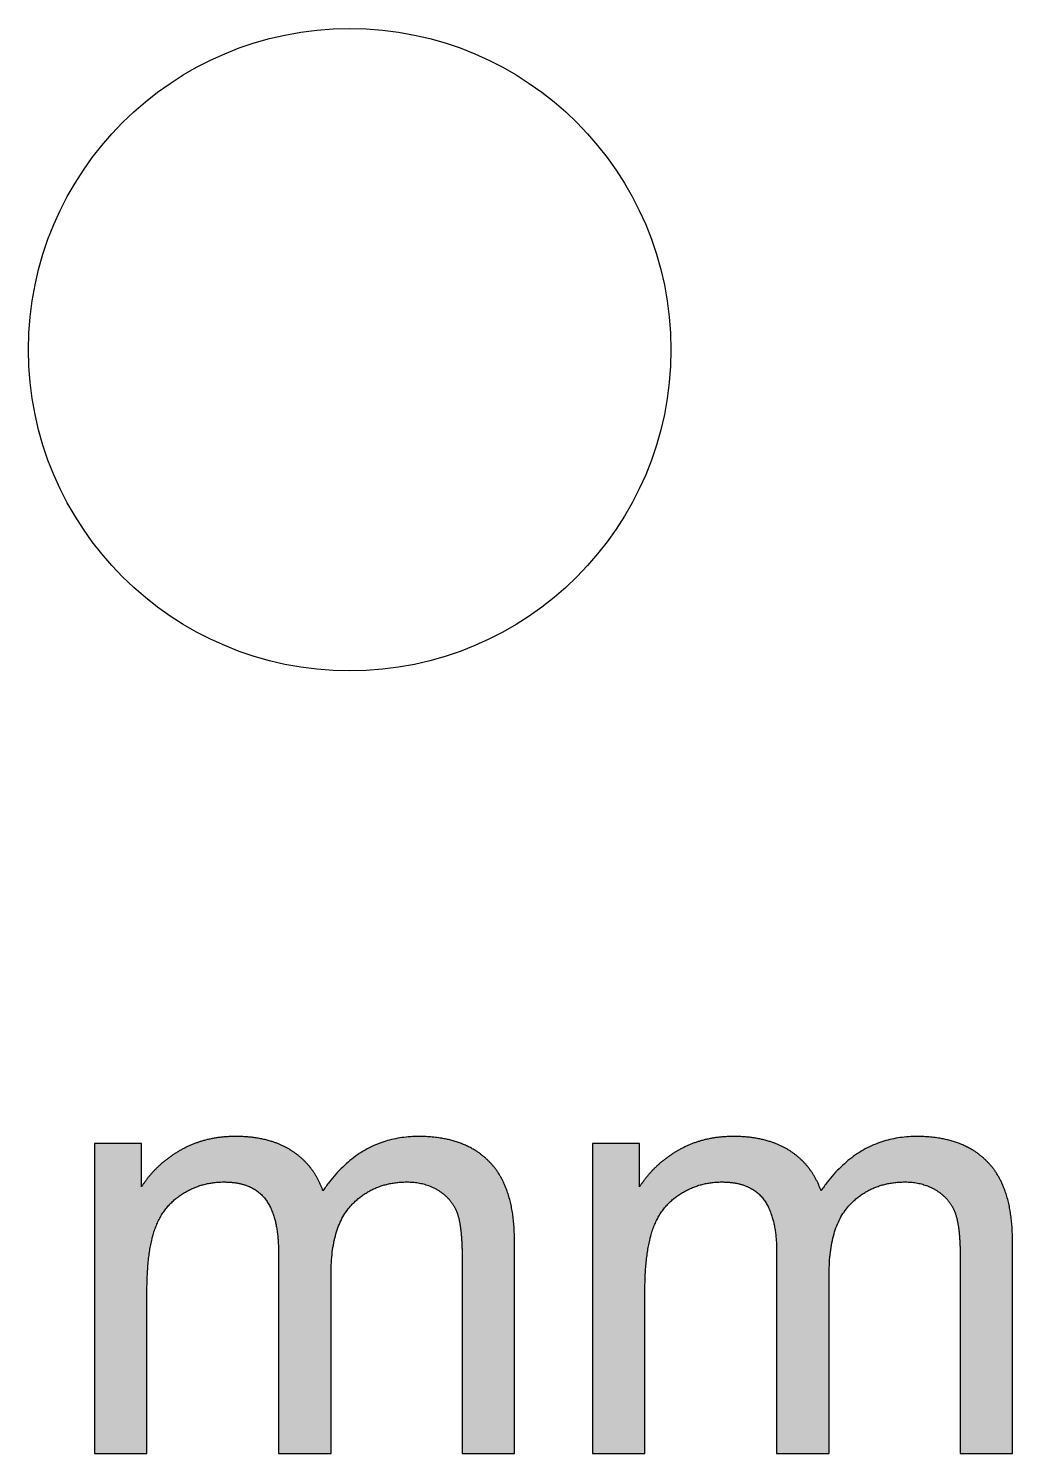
# Model space of a CAD drawing. Header units: millimetres. Extents: x 0 to 277, y 0 to 190.
# Drawn here: x 204 to 213.19, y 94.69 to 108 of the extents above; entities that cross this region are included whole.
import ezdxf

# ---------------------------------------------------------------- set-up
doc = ezdxf.new("R2010")
doc.units = ezdxf.units.MM
doc.header["$MEASUREMENT"] = 0
doc.layers.get('0').update_dxf_attribs({"color": 18, "true_color": 0x000000})

msp = doc.modelspace()

# ---------------------------------------------------------------- hatches: boundary and pattern name
for points in [[(205.054, 97.179), (205.054, 97.585), (204.615, 97.585), (204.615, 94.69), (205.106, 94.69), (205.106, 96.192), (205.107, 96.288), (205.111, 96.378), (205.117, 96.463), (205.121, 96.503), (205.125, 96.541), (205.131, 96.578), (205.137, 96.614), (205.143, 96.648), (205.15, 96.681), (205.158, 96.712), (205.166, 96.742), (205.175, 96.77), (205.18, 96.784), (205.185, 96.797), (205.19, 96.81), (205.195, 96.823), (205.2, 96.836), (205.206, 96.848), (205.212, 96.861), (205.218, 96.873), (205.224, 96.884), (205.23, 96.896), (205.237, 96.908), (205.244, 96.919), (205.251, 96.93), (205.258, 96.941), (205.265, 96.951), (205.272, 96.962), (205.28, 96.972), (205.288, 96.982), (205.296, 96.992), (205.304, 97.002), (205.313, 97.011), (205.321, 97.02), (205.33, 97.03), (205.339, 97.038), (205.348, 97.047), (205.358, 97.056), (205.367, 97.064), (205.377, 97.072), (205.387, 97.08), (205.397, 97.088), (205.408, 97.095), (205.418, 97.102), (205.429, 97.11), (205.44, 97.116), (205.462, 97.13), (205.484, 97.142), (205.507, 97.154), (205.53, 97.164), (205.541, 97.169), (205.553, 97.174), (205.564, 97.179), (205.576, 97.183), (205.588, 97.187), (205.6, 97.191), (205.611, 97.195), (205.623, 97.198), (205.635, 97.202), (205.647, 97.205), (205.66, 97.208), (205.672, 97.21), (205.684, 97.213), (205.696, 97.215), (205.709, 97.217), (205.721, 97.219), (205.746, 97.222), (205.771, 97.224), (205.797, 97.225), (205.823, 97.226), (205.84, 97.225), (205.856, 97.225), (205.873, 97.224), (205.889, 97.223), (205.904, 97.222), (205.92, 97.22), (205.935, 97.218), (205.95, 97.215), (205.964, 97.213), (205.978, 97.21), (205.992, 97.206), (206.006, 97.203), (206.019, 97.199), (206.032, 97.194), (206.045, 97.19), (206.057, 97.185), (206.069, 97.179), (206.081, 97.174), (206.093, 97.168), (206.104, 97.162), (206.115, 97.155), (206.126, 97.148), (206.136, 97.141), (206.146, 97.134), (206.156, 97.126), (206.16, 97.122), (206.165, 97.118), (206.17, 97.113), (206.174, 97.109), (206.179, 97.105), (206.183, 97.1), (206.187, 97.096), (206.192, 97.091), (206.2, 97.082), (206.208, 97.072), (206.215, 97.062), (206.223, 97.052), (206.23, 97.041), (206.237, 97.03), (206.244, 97.018), (206.25, 97.007), (206.256, 96.995), (206.262, 96.983), (206.268, 96.97), (206.273, 96.957), (206.279, 96.944), (206.284, 96.93), (206.289, 96.916), (206.293, 96.902), (206.297, 96.887), (206.302, 96.873), (206.305, 96.857), (206.309, 96.842), (206.312, 96.826), (206.319, 96.794), (206.324, 96.76), (206.328, 96.725), (206.331, 96.688), (206.334, 96.65), (206.335, 96.611), (206.335, 96.571), (206.335, 94.69), (206.826, 94.69), (206.826, 96.372), (206.827, 96.427), (206.829, 96.48), (206.833, 96.531), (206.836, 96.556), (206.839, 96.58), (206.842, 96.604), (206.846, 96.628), (206.85, 96.651), (206.855, 96.673), (206.859, 96.695), (206.865, 96.717), (206.871, 96.738), (206.877, 96.758), (206.883, 96.778), (206.89, 96.798), (206.897, 96.817), (206.905, 96.836), (206.913, 96.854), (206.922, 96.872), (206.93, 96.889), (206.94, 96.906), (206.949, 96.922), (206.959, 96.938), (206.97, 96.953), (206.981, 96.968), (206.992, 96.982), (207.004, 96.996), (207.016, 97.009), (207.028, 97.022), (207.041, 97.035), (207.054, 97.047), (207.067, 97.059), (207.08, 97.07), (207.094, 97.081), (207.107, 97.091), (207.121, 97.102), (207.135, 97.111), (207.15, 97.121), (207.164, 97.13), (207.179, 97.138), (207.194, 97.146), (207.209, 97.154), (207.224, 97.161), (207.24, 97.168), (207.256, 97.175), (207.272, 97.181), (207.288, 97.187), (207.304, 97.192), (207.321, 97.197), (207.337, 97.202), (207.354, 97.206), (207.372, 97.209), (207.389, 97.213), (207.406, 97.216), (207.424, 97.218), (207.442, 97.221), (207.46, 97.222), (207.479, 97.224), (207.497, 97.225), (207.516, 97.225), (207.535, 97.226), (207.556, 97.225), (207.577, 97.224), (207.597, 97.223), (207.617, 97.221), (207.637, 97.218), (207.656, 97.214), (207.665, 97.212), (207.675, 97.21), (207.684, 97.208), (207.693, 97.206), (207.702, 97.203), (207.711, 97.201), (207.72, 97.198), (207.729, 97.195), (207.738, 97.191), (207.747, 97.188), (207.756, 97.185), (207.764, 97.181), (207.773, 97.177), (207.781, 97.173), (207.789, 97.169), (207.798, 97.165), (207.806, 97.161), (207.814, 97.156), (207.822, 97.151), (207.83, 97.146), (207.837, 97.141), (207.845, 97.136), (207.852, 97.131), (207.86, 97.126), (207.867, 97.121), (207.874, 97.115), (207.881, 97.109), (207.887, 97.104), (207.894, 97.098), (207.9, 97.092), (207.907, 97.086), (207.913, 97.08), (207.919, 97.074), (207.924, 97.068), (207.93, 97.061), (207.936, 97.055), (207.941, 97.048), (207.946, 97.042), (207.951, 97.035), (207.956, 97.028), (207.961, 97.021), (207.965, 97.014), (207.97, 97.007), (207.974, 96.999), (207.978, 96.992), (207.982, 96.985), (207.986, 96.977), (207.99, 96.969), (207.993, 96.962), (207.996, 96.954), (208, 96.946), (208.003, 96.938), (208.006, 96.93), (208.009, 96.921), (208.011, 96.912), (208.014, 96.903), (208.019, 96.883), (208.024, 96.863), (208.028, 96.841), (208.032, 96.818), (208.035, 96.793), (208.039, 96.767), (208.041, 96.74), (208.044, 96.712), (208.047, 96.651), (208.05, 96.585), (208.05, 96.514), (208.05, 94.69), (208.539, 94.69), (208.539, 96.677), (208.538, 96.738), (208.535, 96.798), (208.53, 96.855), (208.527, 96.882), (208.524, 96.909), (208.52, 96.936), (208.516, 96.962), (208.511, 96.988), (208.506, 97.013), (208.5, 97.038), (208.494, 97.062), (208.488, 97.086), (208.481, 97.109), (208.473, 97.132), (208.465, 97.154), (208.457, 97.176), (208.448, 97.197), (208.439, 97.218), (208.429, 97.238), (208.419, 97.258), (208.408, 97.277), (208.397, 97.296), (208.386, 97.314), (208.374, 97.331), (208.361, 97.349), (208.348, 97.365), (208.335, 97.381), (208.321, 97.397), (208.307, 97.412), (208.292, 97.427), (208.277, 97.441), (208.262, 97.455), (208.246, 97.468), (208.229, 97.481), (208.213, 97.493), (208.196, 97.505), (208.178, 97.517), (208.161, 97.528), (208.142, 97.538), (208.124, 97.548), (208.105, 97.558), (208.086, 97.567), (208.066, 97.575), (208.046, 97.584), (208.025, 97.591), (208.004, 97.598), (207.983, 97.605), (207.961, 97.612), (207.939, 97.617), (207.917, 97.623), (207.894, 97.628), (207.871, 97.632), (207.847, 97.636), (207.823, 97.639), (207.799, 97.642), (207.774, 97.645), (207.749, 97.647), (207.723, 97.649), (207.697, 97.65), (207.671, 97.651), (207.644, 97.651), (207.61, 97.65), (207.576, 97.649), (207.543, 97.646), (207.51, 97.643), (207.477, 97.639), (207.445, 97.633), (207.413, 97.627), (207.382, 97.619), (207.351, 97.611), (207.32, 97.601), (207.29, 97.591), (207.26, 97.58), (207.231, 97.567), (207.202, 97.554), (207.173, 97.539), (207.145, 97.524), (207.117, 97.508), (207.09, 97.49), (207.063, 97.472), (207.037, 97.453), (207.011, 97.432), (206.985, 97.411), (206.959, 97.389), (206.935, 97.366), (206.91, 97.341), (206.886, 97.316), (206.862, 97.29), (206.839, 97.263), (206.816, 97.234), (206.794, 97.205), (206.772, 97.175), (206.75, 97.144), (206.744, 97.159), (206.739, 97.173), (206.733, 97.188), (206.727, 97.202), (206.72, 97.216), (206.714, 97.23), (206.707, 97.244), (206.7, 97.257), (206.693, 97.27), (206.685, 97.283), (206.677, 97.296), (206.669, 97.309), (206.661, 97.321), (206.653, 97.333), (206.644, 97.345), (206.635, 97.357), (206.626, 97.369), (206.616, 97.38), (206.607, 97.391), (206.597, 97.402), (206.587, 97.413), (206.576, 97.423), (206.566, 97.434), (206.555, 97.444), (206.544, 97.454), (206.532, 97.463), (206.521, 97.473), (206.509, 97.482), (206.497, 97.491), (206.485, 97.5), (206.472, 97.509), (206.459, 97.517), (206.446, 97.525), (206.433, 97.533), (206.42, 97.541), (206.406, 97.549), (206.392, 97.556), (206.378, 97.563), (206.364, 97.569), (206.349, 97.576), (206.334, 97.582), (206.319, 97.588), (206.304, 97.593), (206.289, 97.599), (206.273, 97.604), (206.257, 97.609), (206.241, 97.613), (206.225, 97.617), (206.208, 97.622), (206.191, 97.625), (206.157, 97.632), (206.122, 97.638), (206.085, 97.643), (206.048, 97.646), (206.01, 97.649), (205.972, 97.65), (205.932, 97.651), (205.896, 97.65), (205.861, 97.649), (205.826, 97.646), (205.791, 97.643), (205.757, 97.638), (205.724, 97.633), (205.691, 97.626), (205.658, 97.619), (205.627, 97.61), (205.595, 97.6), (205.564, 97.59), (205.534, 97.578), (205.504, 97.565), (205.474, 97.552), (205.445, 97.537), (205.417, 97.521), (205.389, 97.505), (205.361, 97.488), (205.335, 97.47), (205.309, 97.451), (205.284, 97.432), (205.259, 97.413), (205.236, 97.392), (205.213, 97.371), (205.19, 97.349), (205.169, 97.327), (205.148, 97.304), (205.128, 97.28), (205.108, 97.256), (205.089, 97.231), (205.071, 97.205)], [(209.706, 97.179), (209.706, 97.585), (209.267, 97.585), (209.267, 94.69), (209.757, 94.69), (209.757, 96.192), (209.759, 96.288), (209.762, 96.378), (209.768, 96.463), (209.772, 96.503), (209.777, 96.541), (209.782, 96.578), (209.788, 96.614), (209.795, 96.648), (209.802, 96.681), (209.81, 96.712), (209.818, 96.742), (209.827, 96.77), (209.832, 96.784), (209.836, 96.797), (209.841, 96.81), (209.847, 96.823), (209.852, 96.836), (209.858, 96.848), (209.863, 96.861), (209.869, 96.873), (209.876, 96.884), (209.882, 96.896), (209.889, 96.908), (209.895, 96.919), (209.902, 96.93), (209.909, 96.941), (209.917, 96.951), (209.924, 96.962), (209.932, 96.972), (209.94, 96.982), (209.948, 96.992), (209.956, 97.002), (209.964, 97.011), (209.973, 97.02), (209.982, 97.03), (209.991, 97.038), (210, 97.047), (210.009, 97.056), (210.019, 97.064), (210.029, 97.072), (210.039, 97.08), (210.049, 97.088), (210.059, 97.095), (210.07, 97.102), (210.08, 97.11), (210.091, 97.116), (210.113, 97.13), (210.136, 97.142), (210.158, 97.154), (210.181, 97.164), (210.193, 97.169), (210.204, 97.174), (210.216, 97.179), (210.228, 97.183), (210.239, 97.187), (210.251, 97.191), (210.263, 97.195), (210.275, 97.198), (210.287, 97.202), (210.299, 97.205), (210.311, 97.208), (210.323, 97.21), (210.336, 97.213), (210.348, 97.215), (210.36, 97.217), (210.373, 97.219), (210.398, 97.222), (210.423, 97.224), (210.449, 97.225), (210.474, 97.226), (210.491, 97.225), (210.508, 97.225), (210.524, 97.224), (210.54, 97.223), (210.556, 97.222), (210.571, 97.22), (210.586, 97.218), (210.601, 97.215), (210.616, 97.213), (210.63, 97.21), (210.644, 97.206), (210.657, 97.203), (210.671, 97.199), (210.684, 97.194), (210.697, 97.19), (210.709, 97.185), (210.721, 97.179), (210.733, 97.174), (210.744, 97.168), (210.756, 97.162), (210.767, 97.155), (210.777, 97.148), (210.788, 97.141), (210.798, 97.134), (210.807, 97.126), (210.812, 97.122), (210.817, 97.118), (210.821, 97.113), (210.826, 97.109), (210.83, 97.105), (210.835, 97.1), (210.839, 97.096), (210.843, 97.091), (210.851, 97.082), (210.859, 97.072), (210.867, 97.062), (210.874, 97.052), (210.882, 97.041), (210.889, 97.03), (210.895, 97.018), (210.902, 97.007), (210.908, 96.995), (210.914, 96.983), (210.92, 96.97), (210.925, 96.957), (210.93, 96.944), (210.935, 96.93), (210.94, 96.916), (210.945, 96.902), (210.949, 96.887), (210.953, 96.873), (210.957, 96.857), (210.961, 96.842), (210.964, 96.826), (210.97, 96.794), (210.975, 96.76), (210.98, 96.725), (210.983, 96.688), (210.985, 96.65), (210.987, 96.611), (210.987, 96.571), (210.987, 94.69), (211.478, 94.69), (211.478, 96.372), (211.479, 96.427), (211.481, 96.48), (211.485, 96.531), (211.488, 96.556), (211.49, 96.58), (211.494, 96.604), (211.498, 96.628), (211.502, 96.651), (211.506, 96.673), (211.511, 96.695), (211.516, 96.717), (211.522, 96.738), (211.528, 96.758), (211.535, 96.778), (211.542, 96.798), (211.549, 96.817), (211.557, 96.836), (211.565, 96.854), (211.573, 96.872), (211.582, 96.889), (211.591, 96.906), (211.601, 96.922), (211.611, 96.938), (211.621, 96.953), (211.632, 96.968), (211.644, 96.982), (211.655, 96.996), (211.667, 97.009), (211.68, 97.022), (211.692, 97.035), (211.705, 97.047), (211.718, 97.059), (211.732, 97.07), (211.745, 97.081), (211.759, 97.091), (211.773, 97.102), (211.787, 97.111), (211.801, 97.121), (211.816, 97.13), (211.831, 97.138), (211.846, 97.146), (211.861, 97.154), (211.876, 97.161), (211.892, 97.168), (211.907, 97.175), (211.923, 97.181), (211.939, 97.187), (211.956, 97.192), (211.972, 97.197), (211.989, 97.202), (212.006, 97.206), (212.023, 97.209), (212.041, 97.213), (212.058, 97.216), (212.076, 97.218), (212.094, 97.221), (212.112, 97.222), (212.13, 97.224), (212.149, 97.225), (212.168, 97.225), (212.187, 97.226), (212.208, 97.225), (212.228, 97.224), (212.249, 97.223), (212.269, 97.221), (212.288, 97.218), (212.307, 97.214), (212.317, 97.212), (212.326, 97.21), (212.336, 97.208), (212.345, 97.206), (212.354, 97.203), (212.363, 97.201), (212.372, 97.198), (212.381, 97.195), (212.39, 97.191), (212.399, 97.188), (212.407, 97.185), (212.416, 97.181), (212.424, 97.177), (212.433, 97.173), (212.441, 97.169), (212.449, 97.165), (212.457, 97.161), (212.465, 97.156), (212.473, 97.151), (212.481, 97.146), (212.489, 97.141), (212.497, 97.136), (212.504, 97.131), (212.511, 97.126), (212.519, 97.121), (212.526, 97.115), (212.532, 97.109), (212.539, 97.104), (212.546, 97.098), (212.552, 97.092), (212.558, 97.086), (212.564, 97.08), (212.57, 97.074), (212.576, 97.068), (212.582, 97.061), (212.587, 97.055), (212.593, 97.048), (212.598, 97.042), (212.603, 97.035), (212.608, 97.028), (212.612, 97.021), (212.617, 97.014), (212.621, 97.007), (212.626, 96.999), (212.63, 96.992), (212.634, 96.985), (212.638, 96.977), (212.641, 96.969), (212.645, 96.962), (212.648, 96.954), (212.651, 96.946), (212.654, 96.938), (212.657, 96.93), (212.66, 96.921), (212.663, 96.912), (212.666, 96.903), (212.671, 96.883), (212.675, 96.863), (212.68, 96.841), (212.683, 96.818), (212.687, 96.793), (212.69, 96.767), (212.693, 96.74), (212.695, 96.712), (212.699, 96.651), (212.701, 96.585), (212.702, 96.514), (212.702, 94.69), (213.19, 94.69), (213.19, 96.677), (213.189, 96.738), (213.187, 96.798), (213.182, 96.855), (213.179, 96.882), (213.176, 96.909), (213.172, 96.936), (213.168, 96.962), (213.163, 96.988), (213.158, 97.013), (213.152, 97.038), (213.146, 97.062), (213.139, 97.086), (213.132, 97.109), (213.125, 97.132), (213.117, 97.154), (213.108, 97.176), (213.1, 97.197), (213.09, 97.218), (213.081, 97.238), (213.07, 97.258), (213.06, 97.277), (213.049, 97.296), (213.037, 97.314), (213.025, 97.331), (213.013, 97.349), (213, 97.365), (212.986, 97.381), (212.973, 97.397), (212.958, 97.412), (212.944, 97.427), (212.929, 97.441), (212.913, 97.455), (212.897, 97.468), (212.881, 97.481), (212.865, 97.493), (212.848, 97.505), (212.83, 97.517), (212.812, 97.528), (212.794, 97.538), (212.776, 97.548), (212.757, 97.558), (212.737, 97.567), (212.718, 97.575), (212.697, 97.584), (212.677, 97.591), (212.656, 97.598), (212.635, 97.605), (212.613, 97.612), (212.591, 97.617), (212.569, 97.623), (212.546, 97.628), (212.522, 97.632), (212.499, 97.636), (212.475, 97.639), (212.45, 97.642), (212.426, 97.645), (212.4, 97.647), (212.375, 97.649), (212.349, 97.65), (212.323, 97.651), (212.296, 97.651), (212.262, 97.65), (212.228, 97.649), (212.194, 97.646), (212.161, 97.643), (212.129, 97.639), (212.097, 97.633), (212.065, 97.627), (212.033, 97.619), (212.002, 97.611), (211.972, 97.601), (211.942, 97.591), (211.912, 97.58), (211.883, 97.567), (211.854, 97.554), (211.825, 97.539), (211.797, 97.524), (211.769, 97.508), (211.742, 97.49), (211.715, 97.472), (211.688, 97.453), (211.662, 97.432), (211.636, 97.411), (211.611, 97.389), (211.586, 97.366), (211.562, 97.341), (211.538, 97.316), (211.514, 97.29), (211.491, 97.263), (211.468, 97.234), (211.445, 97.205), (211.423, 97.175), (211.402, 97.144), (211.396, 97.159), (211.39, 97.173), (211.385, 97.188), (211.378, 97.202), (211.372, 97.216), (211.366, 97.23), (211.359, 97.244), (211.352, 97.257), (211.344, 97.27), (211.337, 97.283), (211.329, 97.296), (211.321, 97.309), (211.313, 97.321), (211.304, 97.333), (211.296, 97.345), (211.287, 97.357), (211.277, 97.369), (211.268, 97.38), (211.258, 97.391), (211.248, 97.402), (211.238, 97.413), (211.228, 97.423), (211.217, 97.434), (211.206, 97.444), (211.195, 97.454), (211.184, 97.463), (211.172, 97.473), (211.161, 97.482), (211.149, 97.491), (211.136, 97.5), (211.124, 97.509), (211.111, 97.517), (211.098, 97.525), (211.085, 97.533), (211.072, 97.541), (211.058, 97.549), (211.044, 97.556), (211.03, 97.563), (211.016, 97.569), (211.001, 97.576), (210.986, 97.582), (210.971, 97.588), (210.956, 97.593), (210.94, 97.599), (210.925, 97.604), (210.909, 97.609), (210.893, 97.613), (210.876, 97.617), (210.86, 97.622), (210.843, 97.625), (210.809, 97.632), (210.773, 97.638), (210.737, 97.643), (210.7, 97.646), (210.662, 97.649), (210.623, 97.65), (210.584, 97.651), (210.548, 97.65), (210.512, 97.649), (210.477, 97.646), (210.443, 97.643), (210.409, 97.638), (210.376, 97.633), (210.343, 97.626), (210.31, 97.619), (210.278, 97.61), (210.247, 97.6), (210.216, 97.59), (210.185, 97.578), (210.155, 97.565), (210.126, 97.552), (210.097, 97.537), (210.068, 97.521), (210.04, 97.505), (210.013, 97.488), (209.986, 97.47), (209.961, 97.451), (209.936, 97.432), (209.911, 97.413), (209.887, 97.392), (209.864, 97.371), (209.842, 97.349), (209.82, 97.327), (209.8, 97.304), (209.779, 97.28), (209.76, 97.256), (209.741, 97.231), (209.723, 97.205)]]:
    msp.add_hatch(color=256).paths.add_polyline_path(points, flags=0)

# ---------------------------------------------------------------- linework, layer by layer
for p, q in [((205.054, 97.585), (204.615, 97.585)), ((204.615, 97.585), (204.615, 94.69)), ((205.054, 97.179), (205.054, 97.585)), ((209.706, 97.585), (209.267, 97.585)), ((209.267, 97.585), (209.267, 94.69)), ((209.706, 97.179), (209.706, 97.585)), ((205.106, 94.69), (205.106, 96.192)), ((209.757, 94.69), (209.757, 96.192)), ((204.615, 94.69), (205.106, 94.69)), ((209.267, 94.69), (209.757, 94.69))]:
    msp.add_line(p, q)
msp.add_circle((207, 105), 3)
for points, knots in [([(206.75, 97.144), (206.665, 97.384), (206.459, 97.517), (206.254, 97.651), (205.932, 97.651), (205.643, 97.651), (205.417, 97.521), (205.19, 97.392), (205.054, 97.179)], [-7, -7, -7, -6, -6, -5, -5, -4, -4, -3, -3, -3]), ([(208.539, 96.677), (208.539, 97.174), (208.307, 97.412), (208.075, 97.651), (207.644, 97.651), (207.093, 97.651), (206.75, 97.144)], [-10, -10, -10, -9, -9, -8, -8, -7, -7, -7]), ([(211.402, 97.144), (211.317, 97.384), (211.111, 97.517), (210.905, 97.651), (210.584, 97.651), (210.294, 97.651), (210.068, 97.521), (209.842, 97.392), (209.706, 97.179)], [-7, -7, -7, -6, -6, -5, -5, -4, -4, -3, -3, -3]), ([(213.19, 96.677), (213.19, 97.174), (212.958, 97.412), (212.727, 97.651), (212.296, 97.651), (211.745, 97.651), (211.402, 97.144)], [-10, -10, -10, -9, -9, -8, -8, -7, -7, -7]), ([(205.106, 96.192), (205.106, 96.587), (205.185, 96.797), (205.264, 97.007), (205.44, 97.116), (205.616, 97.226), (205.823, 97.226), (206.095, 97.226), (206.215, 97.062), (206.335, 96.898), (206.335, 96.571)], [-26, -26, -26, -25, -25, -24, -24, -23, -23, -22, -22, -21, -21, -21]), ([(206.826, 96.372), (206.826, 96.819), (207.028, 97.022), (207.23, 97.226), (207.535, 97.226), (207.704, 97.226), (207.83, 97.146), (207.955, 97.067), (208.003, 96.938), (208.05, 96.808), (208.05, 96.514)], [-18, -18, -18, -17, -17, -16, -16, -15, -15, -14, -14, -13, -13, -13]), ([(209.757, 96.192), (209.757, 96.587), (209.836, 96.797), (209.915, 97.007), (210.091, 97.116), (210.267, 97.226), (210.474, 97.226), (210.747, 97.226), (210.867, 97.062), (210.987, 96.898), (210.987, 96.571)], [-26, -26, -26, -25, -25, -24, -24, -23, -23, -22, -22, -21, -21, -21]), ([(211.478, 96.372), (211.478, 96.819), (211.68, 97.022), (211.881, 97.226), (212.187, 97.226), (212.356, 97.226), (212.481, 97.146), (212.607, 97.067), (212.654, 96.938), (212.702, 96.808), (212.702, 96.514)], [-18, -18, -18, -17, -17, -16, -16, -15, -15, -14, -14, -13, -13, -13])]:
    msp.add_open_spline(points, degree=2, knots=knots)
for points in [[(208.539, 94.69), (208.539, 95.684), (208.539, 96.677)], [(213.19, 94.69), (213.19, 95.684), (213.19, 96.677)], [(206.335, 96.571), (206.335, 95.63), (206.335, 94.69)], [(208.05, 96.514), (208.05, 95.602), (208.05, 94.69)], [(210.987, 96.571), (210.987, 95.63), (210.987, 94.69)], [(212.702, 96.514), (212.702, 95.602), (212.702, 94.69)], [(206.826, 94.69), (206.826, 95.531), (206.826, 96.372)], [(211.478, 94.69), (211.478, 95.531), (211.478, 96.372)], [(206.335, 94.69), (206.581, 94.69), (206.826, 94.69)], [(208.05, 94.69), (208.294, 94.69), (208.539, 94.69)], [(210.987, 94.69), (211.232, 94.69), (211.478, 94.69)], [(212.702, 94.69), (212.946, 94.69), (213.19, 94.69)]]:
    msp.add_open_spline(points, degree=2)

doc.saveas('drawing.dxf')
